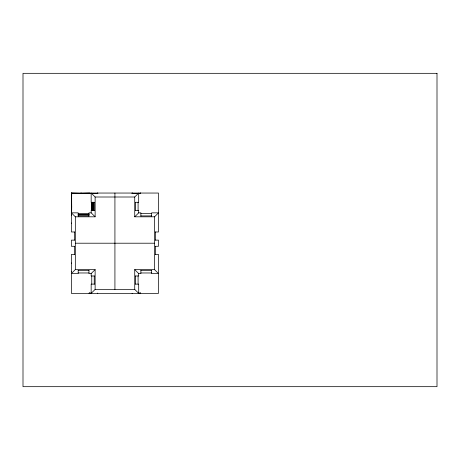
<?xml version="1.0" encoding="UTF-8"?>
<svg xmlns="http://www.w3.org/2000/svg" width="460" height="460" viewBox="0 0 460 460"><rect width="100%" height="100%" fill="white"/><g stroke="black" fill="none" stroke-linecap="round" stroke-linejoin="round"><path stroke-width="0.69" d="M88.924 214.653L78.229 214.653M92.949 210.404L92.926 202.291M94.455 202.291L91.166 202.291L91.166 193.05L95.128 197.006L134.728 197.006L138.684 193.05L138.684 202.291L135.401 202.291M78.188 216.131L78.188 212.848L71.369 212.848L75.331 216.809L75.331 269.606L71.369 273.562L78.188 273.562L78.188 270.279M151.662 216.131L151.662 212.848L158.481 212.848L154.525 216.809L134.728 216.809L138.684 212.848L138.684 210.427L135.401 210.427M94.455 275.983L91.166 275.983L91.166 273.562L95.128 269.606L75.331 269.606M135.401 284.125L138.684 284.125L138.713 293.365L134.728 289.403L95.128 289.403L91.166 293.365L91.166 284.125L94.455 284.125M97.411 193.229L97.802 193.229M132.054 193.229L132.445 193.229M80.989 193.373L71.334 193.05L158.481 193.05L158.481 231.984L155.187 231.984M81.265 193.321L89.194 193.05M89.516 193.321L97.531 193.373M132.353 193.464L140.334 193.321M71.369 193.407L71.817 193.407L71.817 193.016L71.369 193.016L71.369 231.984L74.669 231.984M72.03 193.373L72.404 193.373M72.525 193.373L72.898 193.373M73.025 193.373L73.399 193.373M73.525 193.373L73.893 193.373M74.02 193.373L74.393 193.373M74.52 193.373L74.894 193.373M75.014 193.373L75.388 193.373M75.515 193.373L75.888 193.373M76.009 193.373L76.383 193.373M76.509 193.373L76.883 193.373M77.01 193.373L77.383 193.373M77.504 193.373L77.878 193.373M78.004 193.373L78.378 193.373M78.499 193.373L78.873 193.373M78.999 193.373L79.373 193.373M79.494 193.373L79.867 193.373M79.994 193.373L80.368 193.373M80.615 193.373L81.299 193.407L81.299 193.016L80.851 193.016L80.914 193.407M81.483 193.373L81.811 193.373M81.92 193.373L82.242 193.373M82.351 193.373L82.673 193.373M82.783 193.373L83.11 193.373M83.22 193.373L83.542 193.373M83.651 193.373L83.973 193.373M84.082 193.373L84.41 193.373M84.519 193.373L84.841 193.373M84.951 193.373L85.272 193.373M85.382 193.373L85.709 193.373M85.813 193.373L86.141 193.373M86.25 193.373L86.572 193.373M86.681 193.373L87.009 193.373M87.112 193.373L87.44 193.373M87.549 193.373L87.871 193.373M87.981 193.373L88.308 193.373M88.412 193.373L88.74 193.373M88.952 193.373L89.55 193.407L89.55 193.016L89.159 193.407M89.734 193.373L90.062 193.373M90.166 193.373L90.493 193.373M90.603 193.373L90.925 193.373M91.034 193.373L91.356 193.373M91.465 193.373L91.793 193.373M91.902 193.373L92.224 193.373M92.334 193.373L92.655 193.373M92.765 193.373L93.093 193.373M93.202 193.373L93.524 193.373M93.633 193.373L93.955 193.373M94.064 193.373L94.392 193.373M94.495 193.373L94.823 193.373M94.932 193.373L95.254 193.373M95.364 193.373L95.691 193.373M95.795 193.373L96.123 193.373M96.232 193.373L96.554 193.373M96.663 193.373L96.991 193.373M97.204 193.373L97.802 193.407L97.802 193.016L97.411 193.407M132.647 193.373L132.054 193.407L132.054 193.016L132.445 193.016L132.411 193.464M132.865 193.373L133.187 193.373M133.296 193.373L133.624 193.373M133.733 193.373L134.055 193.373M134.165 193.373L134.487 193.373M134.596 193.373L134.924 193.373M135.033 193.373L135.355 193.373M135.464 193.373L135.786 193.373M135.895 193.373L136.223 193.373M136.327 193.373L136.654 193.373M136.764 193.373L137.086 193.373M137.195 193.373L137.523 193.373M137.626 193.373L137.954 193.373M138.063 193.373L138.385 193.373M138.494 193.373L138.822 193.373M138.926 193.373L139.254 193.373M139.363 193.373L139.685 193.373M139.794 193.373L140.116 193.373M71.725 198.3L71.334 198.3L71.725 198.691M71.369 198.409L71.697 198.335M71.334 198.438L71.725 198.438M71.639 198.984L71.725 193.05M71.639 199.094L71.697 199.416M71.639 199.525L71.697 199.847M71.639 199.956L71.697 200.284M71.639 200.387L71.697 200.715M71.639 200.824L71.697 201.146M71.639 201.256L71.697 201.583M71.639 201.687L71.697 202.015M71.639 202.124L71.697 202.446M71.639 202.555L71.697 202.883M71.639 202.986L71.697 203.314M71.639 203.423L71.697 203.745M71.639 203.855L71.697 204.177M71.639 204.286L71.697 204.614M71.639 204.723L71.697 205.045M71.639 205.154L71.697 205.476M71.639 205.585L71.697 205.913M71.639 206.022L71.697 206.344M71.725 206.942L71.334 206.552L71.725 206.552L71.697 207.23M71.369 206.58L71.697 206.58L71.639 198.657M71.369 206.908L71.697 206.908L71.639 213.296L71.697 212.968M71.639 207.339L71.697 207.667M71.639 207.776L71.697 208.098M71.639 208.208L71.697 208.529M71.639 208.639L71.697 208.966M71.639 209.076L71.697 209.398M71.639 209.507L71.697 209.829M71.639 209.938L71.697 210.266M71.639 210.369L71.697 210.697M94.455 210.427L91.166 210.427L91.166 212.848L95.128 216.809L75.331 216.809M71.639 210.806L71.697 211.128M71.639 211.238L71.697 211.565M71.639 211.669L71.697 211.997M71.639 212.106L71.697 212.428M71.639 212.537L71.697 212.859M91.166 212.848L88.97 212.848L88.97 216.131M138.684 212.848L140.886 212.848L140.886 216.131M78.188 213.44L88.97 213.44M140.886 213.44L151.662 213.44M78.229 214.785L88.929 214.785M71.587 214.831L71.334 215.188M78.188 214.826L88.964 214.826M78.188 215.912L88.97 215.912M140.886 215.912L151.662 215.912M71.547 223.439L71.421 223.008M74.669 240.126L71.369 240.126L71.369 246.284L74.669 246.284M155.187 240.126L158.481 240.126L158.481 246.284L155.187 246.284M75.331 243.208L154.525 243.208M74.669 254.426L71.369 254.426L71.369 293.365L158.481 293.365L158.481 254.426L155.187 254.426M71.334 262.97L71.547 263.361M134.728 289.403L134.728 269.606L154.525 269.606L158.481 273.562L151.662 273.562L151.662 270.279M78.188 270.497L88.97 270.497M140.886 270.497L151.662 270.497M71.587 271.256L71.334 271.613M78.188 272.97L88.97 272.97M140.886 272.97L151.662 272.97M91.166 273.562L88.97 273.562L88.97 270.279M134.728 269.606L138.684 273.562L140.886 273.562L140.886 270.279M135.401 275.983L138.684 275.983L138.684 273.562M89.55 293.003L89.159 293.394L89.159 293.003L91.356 293.089M138.224 293.037L140.691 293.003L140.691 293.394L140.3 293.003M132.054 293.394L132.445 293.394M155.417 231.984L155.417 240.126M155.417 246.284L155.417 254.426M154.525 216.809L154.525 269.606M138.092 202.291L138.092 210.427M138.092 275.983L138.092 284.125M135.619 202.291L135.619 210.427M135.619 275.983L135.619 284.125M134.728 197.006L134.728 216.809M114.925 193.05L114.925 289.403M97.802 293.181L97.411 293.181M97.445 193.05L97.445 193.464M95.128 197.006L95.128 216.809M95.128 269.606L95.128 289.403M94.237 202.291L94.237 210.427M94.237 275.983L94.237 284.125M93.15 202.291L93.15 210.427M93.11 202.331L93.11 210.387L91.758 210.387L91.758 202.291L91.758 210.427M91.758 275.983L91.758 284.125M89.194 293.037L89.194 293.365M74.434 231.984L74.434 240.126M74.434 246.284L74.434 254.426M71.639 193.28L71.639 198.455M437 73.324L23 73.324L23 386.676L437 386.676L437 73.324M140.691 193.016L140.3 193.407L140.691 193.016"/></g></svg>
